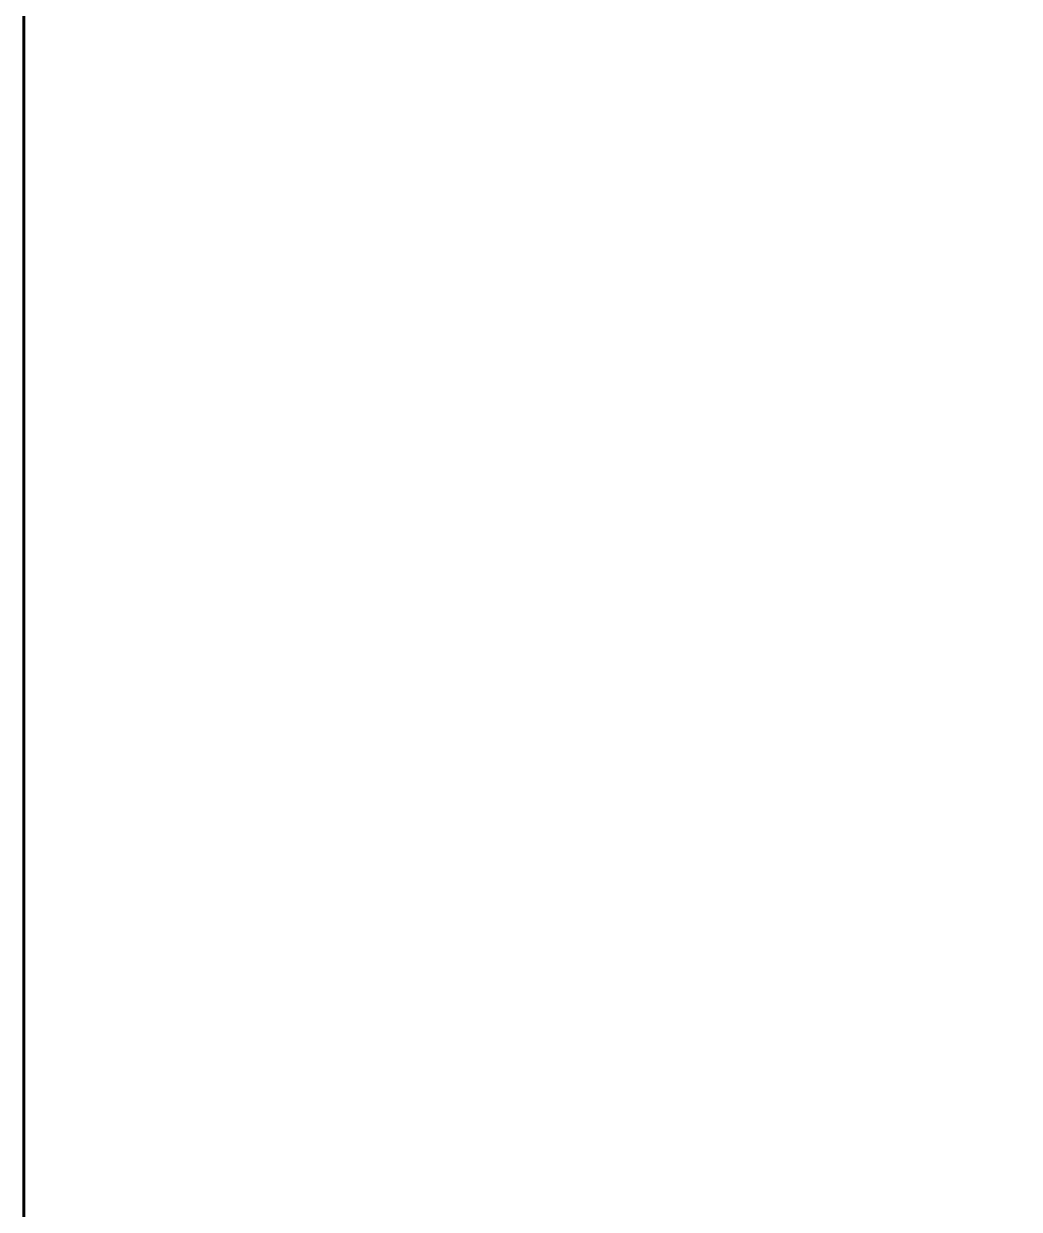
# Model space of a CAD drawing. Header units: millimetres. Extents: x 108335 to 288936, y -578047 to -548347.
# Drawn here: x 186336 to 187594, y -552931 to -551432 of the extents above; entities that cross this region are included whole.
import ezdxf
from ezdxf.enums import TextEntityAlignment as Align

# ---------------------------------------------------------------- set-up
doc = ezdxf.new("R2010")
doc.units = ezdxf.units.MM
doc.header["$MEASUREMENT"] = 0
doc.layers.add('Khungten_LCDI', color=7, linetype='Continuous')
doc.layers.add('LC Net thay', color=7, linetype='Continuous', lineweight=25)
doc.layers.add('LC Text1', color=3, linetype='Continuous', lineweight=20)
doc.styles.add('Khungten', font='VHAVAN.TTF', dxfattribs={"width": 0.9, "height": 5000})
doc.styles.add('Title', font='VHBLACK.TTF', dxfattribs={"width": 0.8})

# ---------------------------------------------------------------- blocks, each defined once
blk = doc.blocks.new('Nha o can bo nhan vien Trung doan')
at = {"layer": 'Khungten_LCDI', "color": 5, "lineweight": 60}
blk.add_lwpolyline([(0, -14650), (0, 14650), (40600, 14650), (40600, -14650)], close=True, dxfattribs=at)
at = {"color": 7, "style": 'Khungten', "width": 0.8}
for tag, p in [('REVISION', (39498.8, -10746.3)), ('NGAYHT', (39546.1, -11609.4))]:
    blk.add_attdef(tag, text='', height=200, dxfattribs=at).set_placement(p, align=Align.CENTER)
at = {"layer": 'LC Text1', "style": 'Title', "width": 1.485915}
for tag, p, p2 in [('TENBANVE1', (36912.7, -8885.8), (40339.1, -8885.8)), ('TENBANVE2', (36912.7, -9562.5), (40339.1, -9562.5))]:
    blk.add_attdef(tag, text='', height=250, dxfattribs=at).set_placement(p, p2, align=Align.FIT)
at = {"layer": 'LC Text1', "style": 'Title', "width": 0.7}
blk.add_attdef('SOBANVE', text='', height=250, dxfattribs=at).set_placement((39562, -13896.2), align=Align.CENTER)

msp = doc.modelspace()

# ---------------------------------------------------------------- block references
at = {"layer": 'LC Net thay', "xscale": 0.2500028331738406, "yscale": 0.2500028331738406, "zscale": 0.2500028331738406}
msp.add_blockref('Nha o can bo nhan vien Trung doan', (186335.58, -552059.74, 0), dxfattribs=at)

doc.saveas('drawing.dxf')
